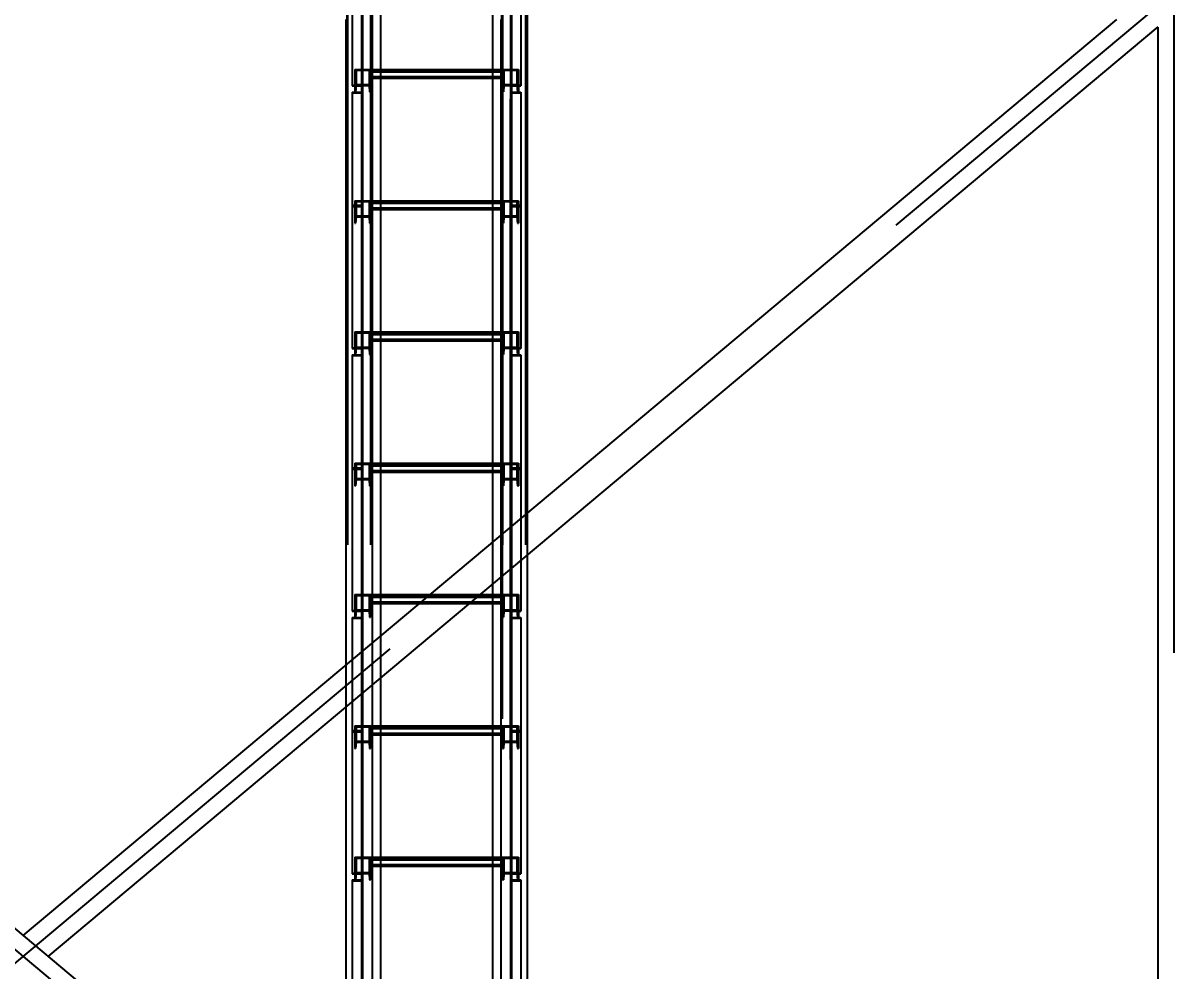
# Model space of a CAD drawing. Header units: millimetres. Extents: x 150209.93 to 150215.05, y 136675.65 to 136679.93.
# Drawn here: x 150213.7888 to 150213.9635, y 136676.9726 to 136677.1162 of the extents above; entities that cross this region are included whole.
import ezdxf

# ---------------------------------------------------------------- set-up
doc = ezdxf.new("R2010")
doc.units = ezdxf.units.MM
doc.header["$LTSCALE"] = 0.25
for name, pattern in [('CENTER', [50.8, 31.75, -6.35, 6.35, -6.35]), ('XKITLINE00', [0]), ('XKITLINE02', [4, 2, -2]), ('XKITLINE03', [6, 3, -1, 1, -1])]:
    doc.linetypes.add(name, pattern=pattern)
doc.styles.add('ROMANS', font='romans.shx')
doc.dimstyles.new('MD300', dxfattribs={"dimtxt": 2.5, "dimasz": 2.5, "dimexe": 1, "dimexo": 1, "dimgap": 0.5, "dimtad": 1, "dimdec": 1, "dimlfac": 50, "dimrnd": 0.5, "dimdsep": 46, "dimtxsty": 'ROMANS', "dimcen": 1, "dimclrd": 146, "dimclre": 146, "dimclrt": 30, "dimadec": 1, "dimazin": 2, "dimtfac": 1, "dimtdec": 1, "dimtmove": 0, "dimatfit": 1, "dimfxl": 1, "dimtolj": 1, "dimtzin": 0, "dimlwd": -1, "dimlwe": -1, "dimarcsym": 0})

# ---------------------------------------------------------------- blocks, each defined once
blk = doc.blocks.new('çatıı')
at = {"color": 116, "linetype": 'XKITLINE02', "true_color": 0x136734}
for p, q in [((24565, 7540.27), (24565, 5898.21)), ((24565.85, 7540.13), (24565.85, 5898.35)), ((24664.15, 7540.13), (24664.15, 5898.35)), ((24665, 7540.27), (24665, 5898.21)), ((24547.15, 7532.54), (24547.15, 5888.14)), ((24547.68, 7532), (24547.68, 5887.3)), ((24564.91, 7532), (24564.92, 5887.3)), ((24565.45, 7532.54), (24565.45, 5888.14)), ((24566.3, 7532.54), (24566.3, 5960.34)), ((24664.54, 7532.54), (24664.54, 5888.14)), ((24665.07, 7532), (24665.07, 5887.3)), ((24682.31, 7532), (24682.31, 5887.3)), ((24682.84, 7532.54), (24682.84, 5888.14)), ((24683.69, 7532.54), (24683.69, 5921.85)), ((24551, 7487.66), (24551, 7379.61)), ((24558.2, 7487.14), (24558.2, 7374.92)), ((24559, 7487.66), (24559, 7374.92)), ((24657.5, 7484.98), (24657.5, 5900.19)), ((24572.5, 7470.57), (24572.5, 5900.19)), ((24670.98, 7469.39), (24670.98, 7374.92)), ((24671.78, 7469.39), (24671.78, 7374.92)), ((24678.98, 7469.39), (24678.98, 7379.61)), ((24553, 7392.17), (24553, 7380.61)), ((24553, 7392.17), (24553, 7386.7)), ((24553, 7392.17), (24565, 7392.17)), ((24554.06, 7391.47), (24553.68, 7386.7)), ((24554.06, 7391.47), (24554.06, 7379.91)), ((24554.06, 7391.47), (24563.93, 7391.47)), ((24563.93, 7391.47), (24563.93, 7379.91)), ((24563.93, 7391.47), (24564.32, 7386.7)), ((24565, 7392.17), (24572.5, 7392.17)), ((24565, 7392.17), (24565, 7385.46)), ((24565, 7392.17), (24565, 7380.61)), ((24565, 7392.17), (24565, 7386.7)), ((24565, 7391.36), (24664.97, 7391.36)), ((24565, 7390.93), (24572.5, 7390.93)), ((24565, 7390.35), (24664.97, 7390.35)), ((24657.5, 7392.17), (24664.97, 7392.17)), ((24657.5, 7390.93), (24664.97, 7390.93)), ((24664.97, 7392.17), (24664.97, 7385.46)), ((24664.97, 7392.17), (24664.97, 7386.7)), ((24664.97, 7392.17), (24676.98, 7392.17)), ((24664.97, 7392.17), (24664.97, 7380.61)), ((24666.04, 7391.47), (24665.66, 7386.7)), ((24666.04, 7391.47), (24675.91, 7391.47)), ((24666.04, 7391.47), (24666.04, 7379.92)), ((24675.91, 7391.47), (24676.3, 7386.7)), ((24675.91, 7391.47), (24675.91, 7379.92)), ((24676.98, 7392.17), (24676.98, 7386.7)), ((24676.98, 7392.17), (24676.98, 7380.13)), ((24551, 7380.13), (24551, 7379.61)), ((24551, 7380.13), (24559, 7380.13)), ((24553, 7386.7), (24553, 7375.14)), ((24553, 7386.7), (24553.68, 7386.7)), ((24553, 7380.61), (24553, 7375.14)), ((24553, 7380.61), (24565, 7380.61)), ((24553.68, 7386.7), (24553.68, 7375.14)), ((24554.06, 7379.91), (24553.68, 7375.14)), ((24554.06, 7379.91), (24563.93, 7379.91)), ((24558.2, 7380.71), (24558.2, 7289.37)), ((24558.2, 7380.71), (24559, 7380.71)), ((24559, 7380.71), (24559, 7288.73)), ((24559, 7380.13), (24559, 7374.92)), ((24563.93, 7379.91), (24564.32, 7375.14)), ((24564.32, 7386.7), (24564.32, 7375.14)), ((24564.32, 7386.7), (24565, 7386.7)), ((24565, 7386.7), (24664.97, 7386.7)), ((24565, 7386.7), (24565, 7375.14)), ((24565, 7386.63), (24664.97, 7386.63)), ((24565, 7385.53), (24664.97, 7385.53)), ((24565, 7385.46), (24572.5, 7385.46)), ((24565, 7380.61), (24565, 7375.14)), ((24657.5, 7385.46), (24664.97, 7385.46)), ((24664.97, 7386.7), (24665.66, 7386.7)), ((24664.97, 7386.7), (24664.97, 7375.14)), ((24664.97, 7380.61), (24664.97, 7375.14)), ((24664.97, 7380.61), (24676.98, 7380.61)), ((24665.66, 7386.7), (24665.66, 7375.14)), ((24666.04, 7379.92), (24665.66, 7375.14)), ((24666.04, 7379.92), (24675.91, 7379.92)), ((24670.98, 7380.71), (24670.98, 7374.35)), ((24670.98, 7380.71), (24671.78, 7380.71)), ((24670.98, 7380.71), (24670.98, 7288.73)), ((24670.98, 7380.13), (24678.98, 7380.13)), ((24671.78, 7380.71), (24671.78, 7374.98)), ((24671.78, 7380.71), (24671.78, 7289.37)), ((24675.91, 7379.92), (24676.3, 7375.14)), ((24676.3, 7386.7), (24676.98, 7386.7)), ((24676.3, 7386.7), (24676.3, 7375.14)), ((24676.98, 7386.7), (24676.98, 7375.14)), ((24676.98, 7380.13), (24676.98, 7375.14)), ((24551, 7379.61), (24558.2, 7379.61)), ((24551, 7374.98), (24551, 7288.73)), ((24551, 7374.98), (24558.2, 7374.98)), ((24551, 7374.35), (24559, 7374.35)), ((24553, 7375.14), (24553.68, 7375.14)), ((24558.2, 7379.61), (24558.2, 7374.92)), ((24558.2, 7374.92), (24559, 7374.92)), ((24564.32, 7375.14), (24565, 7375.14)), ((24664.97, 7375.14), (24665.66, 7375.14)), ((24670.98, 7374.92), (24671.78, 7374.92)), ((24670.98, 7374.35), (24678.98, 7374.35)), ((24671.78, 7379.61), (24678.98, 7379.61)), ((24671.78, 7374.98), (24678.98, 7374.98)), ((24676.3, 7375.14), (24676.98, 7375.14)), ((24678.98, 7374.98), (24678.98, 7374.35)), ((24678.98, 7374.98), (24678.98, 7288.73)), ((24553, 7292.7), (24553, 7281.15)), ((24553, 7292.7), (24553, 7287.23)), ((24553, 7292.7), (24565, 7292.7)), ((24558.2, 7295.09), (24559, 7295.09)), ((24558.2, 7295.09), (24558.2, 7289.37)), ((24559, 7295.09), (24559, 7288.73)), ((24565, 7292.7), (24572.5, 7292.7)), ((24565, 7292.7), (24565, 7286)), ((24565, 7292.7), (24565, 7281.15)), ((24565, 7292.7), (24565, 7287.23)), ((24657.5, 7292.7), (24664.97, 7292.7)), ((24664.97, 7292.7), (24664.97, 7287.23)), ((24664.97, 7292.7), (24676.98, 7292.7)), ((24664.97, 7292.7), (24664.97, 7281.15)), ((24664.97, 7292.7), (24664.97, 7286)), ((24670.98, 7295.09), (24671.78, 7295.09)), ((24676.98, 7292.7), (24676.98, 7287.23)), ((24676.98, 7292.7), (24676.98, 7281.15)), ((24551, 7289.37), (24558.2, 7289.37)), ((24551, 7289.37), (24551, 7288.73)), ((24551, 7288.73), (24551, 7180.68)), ((24551, 7288.73), (24559, 7288.73)), ((24551, 7288.73), (24559, 7288.73)), ((24551, 7288.21), (24558.2, 7288.21)), ((24553, 7287.23), (24553, 7275.67)), ((24553, 7287.23), (24553.68, 7287.23)), ((24554.06, 7292.01), (24553.68, 7287.23)), ((24553.68, 7287.23), (24553.68, 7275.67)), ((24554.06, 7292.01), (24554.06, 7280.45)), ((24554.06, 7292.01), (24563.93, 7292.01)), ((24558.2, 7288.21), (24558.2, 7175.99)), ((24559, 7288.73), (24559, 7175.99)), ((24563.93, 7292.01), (24563.93, 7280.45)), ((24563.93, 7292.01), (24564.32, 7287.23)), ((24564.32, 7287.23), (24564.32, 7275.67)), ((24564.32, 7287.23), (24565, 7287.23)), ((24565, 7291.9), (24664.97, 7291.9)), ((24565, 7291.47), (24572.5, 7291.47)), ((24565, 7290.88), (24664.97, 7290.88)), ((24565, 7287.23), (24664.97, 7287.23)), ((24565, 7287.23), (24565, 7275.67)), ((24565, 7287.16), (24664.97, 7287.16)), ((24565, 7286.07), (24664.97, 7286.07)), ((24565, 7286), (24572.5, 7286)), ((24657.5, 7291.47), (24664.97, 7291.47)), ((24657.5, 7286), (24664.97, 7286)), ((24664.97, 7287.23), (24665.66, 7287.23)), ((24664.97, 7287.23), (24664.97, 7275.67)), ((24666.04, 7292.01), (24665.66, 7287.23)), ((24665.66, 7287.23), (24665.66, 7275.67)), ((24666.04, 7292.01), (24675.91, 7292.01)), ((24666.04, 7292.01), (24666.04, 7280.45)), ((24670.98, 7288.73), (24670.98, 7175.99)), ((24670.98, 7288.73), (24678.98, 7288.73)), ((24670.98, 7288.73), (24678.98, 7288.73)), ((24671.78, 7289.37), (24678.98, 7289.37)), ((24671.78, 7288.21), (24671.78, 7280.45)), ((24671.78, 7288.21), (24678.98, 7288.21)), ((24671.78, 7288.21), (24671.78, 7175.99)), ((24675.91, 7292.01), (24676.3, 7287.23)), ((24675.91, 7292.01), (24675.91, 7280.45)), ((24676.3, 7287.23), (24676.98, 7287.23)), ((24676.3, 7287.23), (24676.3, 7275.67)), ((24676.98, 7287.23), (24676.98, 7275.67)), ((24678.98, 7288.73), (24678.98, 7288.21)), ((24678.98, 7288.73), (24678.98, 7180.68)), ((24553, 7281.15), (24553, 7275.67)), ((24553, 7281.15), (24565, 7281.15)), ((24553, 7275.67), (24553.68, 7275.67)), ((24554.06, 7280.45), (24553.68, 7275.67)), ((24554.06, 7280.45), (24563.93, 7280.45)), ((24558.2, 7283.52), (24559, 7283.52)), ((24563.93, 7280.45), (24564.32, 7275.67)), ((24564.32, 7275.67), (24565, 7275.67)), ((24565, 7281.15), (24565, 7275.67)), ((24664.97, 7281.15), (24664.97, 7275.67)), ((24664.97, 7281.15), (24676.98, 7281.15)), ((24664.97, 7275.67), (24665.66, 7275.67)), ((24666.04, 7280.45), (24665.66, 7275.67)), ((24666.04, 7280.45), (24675.91, 7280.45)), ((24670.98, 7283.53), (24671.78, 7283.53)), ((24670.98, 7281.15), (24670.98, 7181.2)), ((24675.91, 7280.45), (24676.3, 7275.67)), ((24676.3, 7275.67), (24676.98, 7275.67)), ((24676.98, 7281.15), (24676.98, 7275.67)), ((24553, 7193.24), (24553, 7181.68)), ((24553, 7193.24), (24553, 7187.77)), ((24553, 7193.24), (24565, 7193.24)), ((24553, 7187.77), (24553, 7176.21)), ((24553, 7187.77), (24553.68, 7187.77)), ((24554.06, 7192.54), (24553.68, 7187.77)), ((24553.68, 7187.77), (24553.68, 7176.21)), ((24554.06, 7192.54), (24554.06, 7180.98)), ((24554.06, 7192.54), (24563.93, 7192.54)), ((24563.93, 7192.54), (24563.93, 7180.98)), ((24563.93, 7192.54), (24564.32, 7187.77)), ((24564.32, 7187.77), (24564.32, 7176.21)), ((24564.32, 7187.77), (24565, 7187.77)), ((24565, 7193.24), (24572.5, 7193.24)), ((24565, 7193.24), (24565, 7186.53)), ((24565, 7193.24), (24565, 7181.68)), ((24565, 7193.24), (24565, 7187.77)), ((24565, 7192.43), (24664.97, 7192.43)), ((24565, 7192), (24572.5, 7192)), ((24565, 7191.41), (24664.97, 7191.41)), ((24565, 7187.77), (24664.97, 7187.77)), ((24565, 7187.77), (24565, 7176.21)), ((24565, 7187.7), (24664.97, 7187.7)), ((24657.5, 7193.24), (24664.97, 7193.24)), ((24657.5, 7192), (24664.97, 7192)), ((24664.97, 7193.24), (24664.97, 7186.53)), ((24664.97, 7193.24), (24664.97, 7187.77)), ((24664.97, 7193.24), (24676.98, 7193.24)), ((24664.97, 7193.24), (24664.97, 7181.68)), ((24664.97, 7187.77), (24665.66, 7187.77)), ((24664.97, 7187.77), (24664.97, 7176.21)), ((24666.04, 7192.54), (24665.66, 7187.77)), ((24665.66, 7187.77), (24665.66, 7176.21)), ((24666.04, 7192.54), (24675.91, 7192.54)), ((24666.04, 7192.54), (24666.04, 7180.98)), ((24675.91, 7192.54), (24676.3, 7187.77)), ((24675.91, 7192.54), (24675.91, 7180.98)), ((24676.3, 7187.77), (24676.98, 7187.77)), ((24676.3, 7187.77), (24676.3, 7176.21)), ((24676.98, 7193.24), (24676.98, 7187.77)), ((24676.98, 7193.24), (24676.98, 7181.2)), ((24676.98, 7187.77), (24676.98, 7176.21)), ((24551, 7181.2), (24551, 7180.68)), ((24551, 7181.2), (24559, 7181.2)), ((24551, 7180.68), (24558.2, 7180.68)), ((24553, 7181.68), (24553, 7176.21)), ((24553, 7181.68), (24565, 7181.68)), ((24554.06, 7180.98), (24553.68, 7176.21)), ((24554.06, 7180.98), (24563.93, 7180.98)), ((24558.2, 7181.77), (24558.2, 7090.43)), ((24558.2, 7181.77), (24559, 7181.77)), ((24558.2, 7180.68), (24558.2, 7175.99)), ((24559, 7181.77), (24559, 7089.8)), ((24559, 7181.2), (24559, 7175.99)), ((24563.93, 7180.98), (24564.32, 7176.21)), ((24565, 7186.6), (24664.97, 7186.6)), ((24565, 7186.53), (24572.5, 7186.53)), ((24565, 7181.68), (24565, 7176.21)), ((24657.5, 7186.53), (24664.97, 7186.53)), ((24664.97, 7181.68), (24664.97, 7176.21)), ((24664.97, 7181.68), (24676.98, 7181.68)), ((24666.04, 7180.98), (24665.66, 7176.21)), ((24666.04, 7180.98), (24675.91, 7180.98)), ((24670.98, 7181.77), (24670.98, 7175.41)), ((24670.98, 7181.77), (24671.78, 7181.77)), ((24670.98, 7181.77), (24670.98, 7089.8)), ((24670.98, 7181.2), (24678.98, 7181.2)), ((24671.78, 7181.77), (24671.78, 7176.05)), ((24671.78, 7181.77), (24671.78, 7090.43)), ((24671.78, 7180.68), (24678.98, 7180.68)), ((24675.91, 7180.98), (24676.3, 7176.21)), ((24676.98, 7181.2), (24676.98, 7176.21)), ((24551, 7176.05), (24551, 7089.8)), ((24551, 7176.05), (24558.2, 7176.05)), ((24551, 7175.41), (24559, 7175.41)), ((24553, 7176.21), (24553.68, 7176.21)), ((24558.2, 7175.99), (24559, 7175.99)), ((24564.32, 7176.21), (24565, 7176.21)), ((24664.97, 7176.21), (24665.66, 7176.21)), ((24670.98, 7175.99), (24671.78, 7175.99)), ((24670.98, 7175.41), (24678.98, 7175.41)), ((24671.78, 7176.05), (24678.98, 7176.05)), ((24676.3, 7176.21), (24676.98, 7176.21)), ((24678.98, 7176.05), (24678.98, 7175.41)), ((24678.98, 7176.05), (24678.98, 7089.8)), ((24553, 7093.77), (24553, 7082.21)), ((24553, 7093.77), (24553, 7088.3)), ((24553, 7093.77), (24565, 7093.77)), ((24554.06, 7093.08), (24553.68, 7088.3)), ((24554.06, 7093.08), (24554.06, 7081.52)), ((24554.06, 7093.08), (24563.93, 7093.08)), ((24558.2, 7096.16), (24559, 7096.16)), ((24558.2, 7096.16), (24558.2, 7090.43)), ((24559, 7096.16), (24559, 7089.8)), ((24563.93, 7093.08), (24563.93, 7081.52)), ((24563.93, 7093.08), (24564.32, 7088.3)), ((24565, 7093.77), (24572.5, 7093.77)), ((24565, 7093.77), (24565, 7087.06)), ((24565, 7093.77), (24565, 7082.21)), ((24565, 7093.77), (24565, 7088.3)), ((24565, 7092.97), (24664.97, 7092.97)), ((24565, 7092.53), (24572.5, 7092.53)), ((24565, 7091.95), (24664.97, 7091.95)), ((24657.5, 7093.77), (24664.97, 7093.77)), ((24657.5, 7092.53), (24664.97, 7092.53)), ((24664.97, 7093.77), (24664.97, 7088.3)), ((24664.97, 7093.77), (24676.98, 7093.77)), ((24664.97, 7093.77), (24664.97, 7082.21)), ((24664.97, 7093.77), (24664.97, 7087.06)), ((24666.04, 7093.08), (24665.66, 7088.3)), ((24666.04, 7093.08), (24675.91, 7093.08)), ((24666.04, 7093.08), (24666.04, 7081.52)), ((24670.98, 7096.16), (24671.78, 7096.16)), ((24675.91, 7093.08), (24676.3, 7088.3)), ((24675.91, 7093.08), (24675.91, 7081.52)), ((24676.98, 7093.77), (24676.98, 7088.3)), ((24676.98, 7093.77), (24676.98, 7082.21)), ((24551, 7090.43), (24558.2, 7090.43)), ((24551, 7090.43), (24551, 7089.8)), ((24551, 7089.8), (24559, 7089.8)), ((24551, 7089.8), (24551, 6981.74)), ((24551, 7089.8), (24559, 7089.8)), ((24551, 7089.28), (24558.2, 7089.28)), ((24553, 7088.3), (24553, 7076.74)), ((24553, 7088.3), (24553.68, 7088.3)), ((24553.68, 7088.3), (24553.68, 7076.74)), ((24558.2, 7089.28), (24558.2, 6977.06)), ((24558.2, 7084.59), (24559, 7084.59)), ((24559, 7089.8), (24559, 6977.06)), ((24564.32, 7088.3), (24564.32, 7076.74)), ((24564.32, 7088.3), (24565, 7088.3)), ((24565, 7088.3), (24664.97, 7088.3)), ((24565, 7088.3), (24565, 7076.74)), ((24565, 7088.23), (24664.97, 7088.23)), ((24565, 7087.13), (24664.97, 7087.13)), ((24565, 7087.06), (24572.5, 7087.06)), ((24657.5, 7087.06), (24664.97, 7087.06)), ((24664.97, 7088.3), (24665.66, 7088.3)), ((24664.97, 7088.3), (24664.97, 7076.74)), ((24665.66, 7088.3), (24665.66, 7076.74)), ((24670.98, 7089.8), (24678.98, 7089.8)), ((24670.98, 7089.8), (24670.98, 7084.59)), ((24670.98, 7089.8), (24678.98, 7089.8)), ((24670.98, 7089.8), (24670.98, 6977.06)), ((24670.98, 7084.59), (24671.78, 7084.59)), ((24671.78, 7090.43), (24678.98, 7090.43)), ((24671.78, 7089.28), (24671.78, 7084.59)), ((24671.78, 7089.28), (24678.98, 7089.28)), ((24671.78, 7089.28), (24671.78, 6977.06)), ((24676.3, 7088.3), (24676.98, 7088.3)), ((24676.3, 7088.3), (24676.3, 7076.74)), ((24676.98, 7088.3), (24676.98, 7076.74)), ((24678.98, 7089.8), (24678.98, 7089.28)), ((24678.98, 7089.8), (24678.98, 6981.74)), ((24553, 7082.21), (24553, 7076.74)), ((24553, 7082.21), (24565, 7082.21)), ((24553, 7076.74), (24553.68, 7076.74)), ((24554.06, 7081.52), (24553.68, 7076.74)), ((24554.06, 7081.52), (24563.93, 7081.52)), ((24563.93, 7081.52), (24564.32, 7076.74)), ((24564.32, 7076.74), (24565, 7076.74)), ((24565, 7082.21), (24565, 7076.74)), ((24664.97, 7082.21), (24664.97, 7076.74)), ((24664.97, 7082.21), (24676.98, 7082.21)), ((24664.97, 7076.74), (24665.66, 7076.74)), ((24666.04, 7081.52), (24665.66, 7076.74)), ((24666.04, 7081.52), (24675.91, 7081.52)), ((24675.91, 7081.52), (24676.3, 7076.74)), ((24676.3, 7076.74), (24676.98, 7076.74)), ((24676.98, 7082.21), (24676.98, 7076.74)), ((24683.69, 7055.93), (24683.69, 7024.16)), ((24657.5, 7034), (24657.5, 7002.22)), ((24663.69, 7039.19), (24663.69, 7007.41)), ((24553, 6994.31), (24553, 6982.75)), ((24553, 6994.31), (24553, 6988.84)), ((24553, 6994.31), (24565, 6994.31)), ((24553, 6988.84), (24553, 6977.28)), ((24553, 6988.84), (24553.68, 6988.84)), ((24554.06, 6993.61), (24553.68, 6988.84)), ((24553.68, 6988.84), (24553.68, 6977.28)), ((24554.06, 6993.61), (24554.06, 6982.05)), ((24554.06, 6993.61), (24563.93, 6993.61)), ((24563.93, 6993.61), (24563.93, 6982.05)), ((24563.93, 6993.61), (24564.32, 6988.84)), ((24564.32, 6988.84), (24564.32, 6977.28)), ((24564.32, 6988.84), (24565, 6988.84)), ((24565, 6994.31), (24565, 6982.75)), ((24565, 6994.31), (24565, 6988.84)), ((24565, 6994.31), (24572.5, 6994.31)), ((24565, 6994.31), (24565, 6987.6)), ((24565, 6993.5), (24664.97, 6993.5)), ((24565, 6993.07), (24572.5, 6993.07)), ((24565, 6992.48), (24664.97, 6992.48)), ((24565, 6988.84), (24565, 6977.28)), ((24565, 6988.84), (24664.97, 6988.84)), ((24565, 6988.77), (24664.97, 6988.77)), ((24565, 6987.67), (24664.97, 6987.67)), ((24565, 6987.6), (24572.5, 6987.6)), ((24602.08, 6987.6), (24640.03, 6987.6)), ((24608.61, 6993.07), (24646.56, 6993.07)), ((24610.09, 6994.31), (24648.04, 6994.31)), ((24657.5, 6994.31), (24664.97, 6994.31)), ((24657.5, 6993.07), (24664.97, 6993.07)), ((24657.5, 6987.6), (24664.97, 6987.6)), ((24664.97, 6994.31), (24664.97, 6987.6)), ((24664.97, 6994.31), (24664.97, 6988.84)), ((24664.97, 6994.31), (24676.98, 6994.31)), ((24664.97, 6994.31), (24664.97, 6982.75)), ((24664.97, 6988.84), (24665.66, 6988.84)), ((24664.97, 6988.84), (24664.97, 6977.28)), ((24666.04, 6993.61), (24665.66, 6988.84)), ((24665.66, 6988.84), (24665.66, 6977.28)), ((24666.04, 6993.61), (24675.91, 6993.61)), ((24666.04, 6993.61), (24666.04, 6982.05)), ((24675.91, 6993.61), (24676.3, 6988.84)), ((24675.91, 6993.61), (24675.91, 6982.05)), ((24676.3, 6988.84), (24676.98, 6988.84)), ((24676.3, 6988.84), (24676.3, 6977.28)), ((24676.98, 6994.31), (24676.98, 6988.84)), ((24676.98, 6994.31), (24676.98, 6982.26)), ((24676.98, 6988.84), (24676.98, 6977.28)), ((24551, 6982.26), (24551, 6981.74)), ((24551, 6982.26), (24559, 6982.26)), ((24551, 6981.74), (24558.2, 6981.74)), ((24553, 6982.75), (24553, 6977.28)), ((24553, 6982.75), (24565, 6982.75)), ((24554.06, 6982.05), (24553.68, 6977.28)), ((24554.06, 6982.05), (24563.93, 6982.05)), ((24558.2, 6982.84), (24558.2, 6891.5)), ((24558.2, 6982.84), (24559, 6982.84)), ((24558.2, 6981.74), (24558.2, 6977.06)), ((24559, 6982.84), (24559, 6890.87)), ((24559, 6982.26), (24559, 6977.06)), ((24563.93, 6982.05), (24564.32, 6977.28)), ((24565, 6982.75), (24565, 6977.28)), ((24664.97, 6982.75), (24664.97, 6977.28)), ((24664.97, 6982.75), (24676.98, 6982.75)), ((24666.04, 6982.05), (24665.66, 6977.28)), ((24666.04, 6982.05), (24675.91, 6982.05)), ((24670.98, 6982.84), (24670.98, 6976.48)), ((24670.98, 6982.84), (24671.78, 6982.84)), ((24670.98, 6982.84), (24670.98, 6890.87)), ((24670.98, 6982.26), (24678.98, 6982.26)), ((24671.78, 6982.84), (24671.78, 6977.12)), ((24671.78, 6982.84), (24671.78, 6891.5)), ((24671.78, 6981.74), (24678.98, 6981.74)), ((24675.91, 6982.05), (24676.3, 6977.28)), ((24676.98, 6982.26), (24676.98, 6977.28)), ((24551, 6977.12), (24551, 6890.87)), ((24551, 6977.12), (24558.2, 6977.12)), ((24551, 6976.48), (24559, 6976.48)), ((24553, 6977.28), (24553.68, 6977.28)), ((24558.2, 6977.06), (24559, 6977.06)), ((24564.32, 6977.28), (24565, 6977.28)), ((24664.97, 6977.28), (24665.66, 6977.28)), ((24670.98, 6977.06), (24671.78, 6977.06)), ((24670.98, 6976.48), (24678.98, 6976.48)), ((24671.78, 6977.12), (24678.98, 6977.12)), ((24676.3, 6977.28), (24676.98, 6977.28)), ((24678.98, 6977.12), (24678.98, 6976.48)), ((24678.98, 6977.12), (24678.98, 6890.87)), ((24572.5, 6962.83), (24572.5, 6931.05)), ((24566.3, 6957.64), (24566.3, 6925.86)), ((24546.3, 6940.89), (24546.3, 6909.11)), ((24551, 6891.5), (24558.2, 6891.5)), ((24551, 6891.5), (24551, 6890.87)), ((24551, 6890.87), (24559, 6890.87)), ((24551, 6890.87), (24551, 6782.81)), ((24551, 6890.87), (24559, 6890.87)), ((24553, 6894.84), (24553, 6883.28)), ((24553, 6894.84), (24553, 6889.37)), ((24553, 6894.84), (24565, 6894.84)), ((24554.06, 6894.14), (24553.68, 6889.37)), ((24554.06, 6894.14), (24554.06, 6882.58)), ((24554.06, 6894.14), (24563.93, 6894.14)), ((24558.2, 6897.23), (24559, 6897.23)), ((24558.2, 6897.23), (24558.2, 6891.5)), ((24559, 6897.23), (24559, 6890.87)), ((24559, 6890.87), (24559, 6778.13)), ((24563.93, 6894.14), (24563.93, 6882.58)), ((24563.93, 6894.14), (24564.32, 6889.37)), ((24565, 6894.84), (24572.5, 6894.84)), ((24565, 6894.84), (24565, 6888.13)), ((24565, 6894.84), (24565, 6883.28)), ((24565, 6894.84), (24565, 6889.37)), ((24565, 6894.03), (24664.97, 6894.03)), ((24565, 6893.6), (24572.5, 6893.6)), ((24565, 6893.02), (24664.97, 6893.02)), ((24657.5, 6894.84), (24664.97, 6894.84)), ((24657.5, 6893.6), (24664.97, 6893.6)), ((24664.97, 6894.84), (24664.97, 6889.37)), ((24664.97, 6894.84), (24676.98, 6894.84)), ((24664.97, 6894.84), (24664.97, 6883.28)), ((24664.97, 6894.84), (24664.97, 6888.13)), ((24666.04, 6894.14), (24665.66, 6889.37)), ((24666.04, 6894.14), (24675.91, 6894.14)), ((24666.04, 6894.14), (24666.04, 6882.58)), ((24670.98, 6897.23), (24671.78, 6897.23)), ((24670.98, 6890.87), (24678.98, 6890.87)), ((24670.98, 6890.87), (24670.98, 6778.13)), ((24670.98, 6890.87), (24678.98, 6890.87)), ((24671.78, 6891.5), (24678.98, 6891.5)), ((24675.91, 6894.14), (24676.3, 6889.37)), ((24675.91, 6894.14), (24675.91, 6882.58)), ((24676.98, 6894.84), (24676.98, 6889.37)), ((24676.98, 6894.84), (24676.98, 6883.28)), ((24678.98, 6890.87), (24678.98, 6890.35)), ((24678.98, 6890.87), (24678.98, 6782.81)), ((24551, 6890.35), (24558.2, 6890.35)), ((24553, 6889.37), (24553, 6877.81)), ((24553, 6889.37), (24553.68, 6889.37)), ((24553, 6883.28), (24553, 6877.81)), ((24553, 6883.28), (24565, 6883.28)), ((24553.68, 6889.37), (24553.68, 6877.81)), ((24554.06, 6882.58), (24553.68, 6877.81)), ((24554.06, 6882.58), (24563.93, 6882.58)), ((24558.2, 6890.35), (24558.2, 6778.13)), ((24558.2, 6885.66), (24559, 6885.66)), ((24563.93, 6882.58), (24564.32, 6877.81)), ((24564.32, 6889.37), (24564.32, 6877.81)), ((24564.32, 6889.37), (24565, 6889.37)), ((24565, 6889.37), (24664.97, 6889.37)), ((24565, 6889.37), (24565, 6877.81)), ((24565, 6889.3), (24664.97, 6889.3)), ((24565, 6888.2), (24664.97, 6888.2)), ((24565, 6888.13), (24572.5, 6888.13)), ((24565, 6883.28), (24565, 6877.81)), ((24657.5, 6888.13), (24664.97, 6888.13)), ((24664.97, 6889.37), (24665.66, 6889.37)), ((24664.97, 6889.37), (24664.97, 6877.81)), ((24664.97, 6883.28), (24664.97, 6877.81)), ((24664.97, 6883.28), (24676.98, 6883.28)), ((24665.66, 6889.37), (24665.66, 6877.81)), ((24666.04, 6882.58), (24665.66, 6877.81)), ((24666.04, 6882.58), (24675.91, 6882.58)), ((24670.98, 6885.66), (24671.78, 6885.66)), ((24670.98, 6883.28), (24670.98, 6783.33)), ((24671.78, 6890.35), (24671.78, 6882.58)), ((24671.78, 6890.35), (24678.98, 6890.35)), ((24671.78, 6890.35), (24671.78, 6778.13)), ((24675.91, 6882.58), (24676.3, 6877.81)), ((24676.3, 6889.37), (24676.98, 6889.37)), ((24676.3, 6889.37), (24676.3, 6877.81)), ((24676.98, 6889.37), (24676.98, 6877.81)), ((24676.98, 6883.28), (24676.98, 6877.81)), ((24553, 6877.81), (24553.68, 6877.81)), ((24564.32, 6877.81), (24565, 6877.81)), ((24664.97, 6877.81), (24665.66, 6877.81)), ((24676.3, 6877.81), (24676.98, 6877.81)), ((24553, 6795.37), (24553, 6783.81)), ((24553, 6795.37), (24553, 6789.9)), ((24553, 6795.37), (24565, 6795.37)), ((24554.06, 6794.68), (24553.68, 6789.9)), ((24554.06, 6794.68), (24554.06, 6783.12)), ((24554.06, 6794.68), (24563.93, 6794.68)), ((24563.93, 6794.68), (24563.93, 6783.12)), ((24563.93, 6794.68), (24564.32, 6789.9)), ((24565, 6795.37), (24572.5, 6795.37)), ((24565, 6795.37), (24565, 6788.66)), ((24565, 6795.37), (24565, 6783.81)), ((24565, 6795.37), (24565, 6789.9)), ((24657.5, 6795.37), (24664.97, 6795.37)), ((24664.97, 6795.37), (24664.97, 6788.66)), ((24664.97, 6795.37), (24664.97, 6789.9)), ((24664.97, 6795.37), (24676.98, 6795.37)), ((24664.97, 6795.37), (24664.97, 6783.81)), ((24666.04, 6794.68), (24665.66, 6789.9)), ((24666.04, 6794.68), (24675.91, 6794.68)), ((24666.04, 6794.68), (24666.04, 6783.12)), ((24675.91, 6794.68), (24676.3, 6789.9)), ((24675.91, 6794.68), (24675.91, 6783.12)), ((24676.98, 6795.37), (24676.98, 6789.9)), ((24676.98, 6795.37), (24676.98, 6783.33)), ((24553, 6789.9), (24553, 6778.34)), ((24553, 6789.9), (24553.68, 6789.9)), ((24553.68, 6789.9), (24553.68, 6778.34)), ((24564.32, 6789.9), (24564.32, 6778.34)), ((24564.32, 6789.9), (24565, 6789.9)), ((24565, 6794.57), (24664.97, 6794.57)), ((24565, 6794.14), (24572.5, 6794.14)), ((24565, 6793.55), (24664.97, 6793.55)), ((24565, 6789.9), (24664.97, 6789.9)), ((24565, 6789.9), (24565, 6778.34)), ((24565, 6789.83), (24664.97, 6789.83)), ((24565, 6788.73), (24664.97, 6788.73)), ((24565, 6788.66), (24572.5, 6788.66)), ((24657.5, 6794.14), (24664.97, 6794.14)), ((24657.5, 6788.66), (24664.97, 6788.66)), ((24664.97, 6789.9), (24665.66, 6789.9)), ((24664.97, 6789.9), (24664.97, 6778.34)), ((24665.66, 6789.9), (24665.66, 6778.34)), ((24676.3, 6789.9), (24676.98, 6789.9)), ((24676.3, 6789.9), (24676.3, 6778.34)), ((24676.98, 6789.9), (24676.98, 6778.34)), ((24551, 6783.33), (24551, 6782.81)), ((24551, 6783.33), (24559, 6783.33)), ((24551, 6782.81), (24558.2, 6782.81)), ((24551, 6778.19), (24551, 6691.93)), ((24551, 6778.19), (24558.2, 6778.19)), ((24551, 6777.55), (24559, 6777.55)), ((24553, 6783.81), (24553, 6778.34)), ((24553, 6783.81), (24565, 6783.81)), ((24553, 6778.34), (24553.68, 6778.34)), ((24554.06, 6783.12), (24553.68, 6778.34)), ((24554.06, 6783.12), (24563.93, 6783.12)), ((24558.2, 6783.91), (24558.2, 6692.57)), ((24558.2, 6783.91), (24559, 6783.91)), ((24558.2, 6782.81), (24558.2, 6778.13)), ((24558.2, 6778.13), (24559, 6778.13)), ((24559, 6783.91), (24559, 6691.93)), ((24559, 6783.33), (24559, 6778.13)), ((24563.93, 6783.12), (24564.32, 6778.34)), ((24564.32, 6778.34), (24565, 6778.34)), ((24565, 6783.81), (24565, 6778.34)), ((24664.97, 6783.81), (24664.97, 6778.34)), ((24664.97, 6783.81), (24676.98, 6783.81)), ((24664.97, 6778.34), (24665.66, 6778.34)), ((24666.04, 6783.12), (24665.66, 6778.34)), ((24666.04, 6783.12), (24675.91, 6783.12)), ((24670.98, 6783.91), (24670.98, 6777.55)), ((24670.98, 6783.91), (24671.78, 6783.91)), ((24670.98, 6783.91), (24670.98, 6691.93)), ((24670.98, 6783.33), (24678.98, 6783.33)), ((24670.98, 6778.13), (24671.78, 6778.13)), ((24670.98, 6777.55), (24678.98, 6777.55)), ((24671.78, 6783.91), (24671.78, 6778.19)), ((24671.78, 6783.91), (24671.78, 6692.57)), ((24671.78, 6782.81), (24678.98, 6782.81)), ((24671.78, 6778.19), (24678.98, 6778.19)), ((24675.91, 6783.12), (24676.3, 6778.34)), ((24676.3, 6778.34), (24676.98, 6778.34)), ((24676.98, 6783.33), (24676.98, 6778.34)), ((24678.98, 6778.19), (24678.98, 6777.55)), ((24678.98, 6778.19), (24678.98, 6691.93))]:
    blk.add_line(p, q, dxfattribs=at)
at = {"color": 1, "linetype": 'XKITLINE03'}
for p, q in [((24565, 7540.27), (24565, 5900.27)), ((24665, 5900.27), (24665, 7540.27)), ((24559, 5869.63), (24559, 7535.89)), ((24670.99, 5869.63), (24670.99, 7535.89)), ((24559, 7380.13), (24559, 7487.66)), ((24670.98, 7487.66), (24670.98, 7380.13)), ((24565, 7380.61), (24565, 7392.17)), ((24664.97, 7390.93), (24565, 7390.93)), ((24664.97, 7392.17), (24664.97, 7380.61)), ((24559, 7288.73), (24559, 7374.35)), ((24670.98, 7374.35), (24670.98, 7288.73)), ((24565, 7281.15), (24565, 7292.7)), ((24664.97, 7292.7), (24664.97, 7281.15)), ((24559, 7181.2), (24559, 7288.73)), ((24664.97, 7291.47), (24565, 7291.47)), ((24670.98, 7288.73), (24670.98, 7181.2)), ((24565, 7181.68), (24565, 7193.24)), ((24664.97, 7192), (24565, 7192)), ((24664.97, 7193.24), (24664.97, 7181.68)), ((24559, 7089.8), (24559, 7175.41)), ((24670.98, 7175.41), (24670.98, 7089.8)), ((24565, 7082.21), (24565, 7093.77)), ((24664.97, 7092.53), (24565, 7092.53)), ((24664.97, 7093.77), (24664.97, 7082.21)), ((24559, 6982.26), (24559, 7089.8)), ((24670.98, 7089.8), (24670.98, 6982.26)), ((24565, 6982.75), (24565, 6994.31)), ((24664.97, 6993.07), (24565, 6993.07)), ((24664.97, 6994.31), (24664.97, 6982.75)), ((24559, 6890.87), (24559, 6976.48)), ((24670.98, 6976.48), (24670.98, 6890.87)), ((24559, 6783.33), (24559, 6890.87)), ((24565, 6883.28), (24565, 6894.84)), ((24664.97, 6893.6), (24565, 6893.6)), ((24664.97, 6894.84), (24664.97, 6883.28)), ((24670.98, 6890.87), (24670.98, 6783.33)), ((24565, 6783.81), (24565, 6795.37)), ((24664.97, 6795.37), (24664.97, 6783.81)), ((24664.97, 6794.14), (24565, 6794.14)), ((24559, 6691.93), (24559, 6777.55)), ((24670.98, 6777.55), (24670.98, 6691.93))]:
    blk.add_line(p, q, dxfattribs=at)
at = {"color": 8, "linetype": 'CENTER'}
for p, q in [((23430, 5990.27), (25173.61, 7450.27)), ((23430, 7450.27), (25173.61, 5990.27)), ((25173.61, 7450.27), (25173.61, 5990.27))]:
    blk.add_line(p, q, dxfattribs=at)
at = {"color": 8, "linetype": 'XKITLINE00'}
for p, q in [((24301.8, 6736.16), (25130.39, 7429.97)), ((24320.78, 6720.27), (25161.77, 7424.47)), ((25161.43, 7424.19), (25161.43, 6016.36)), ((23506.2, 7402.36), (25161.76, 6016.08))]:
    blk.add_line(p, q, dxfattribs=at)
at = {"color": 7, "linetype": 'XKITLINE00'}
for p, q in [((24546.3, 7429.97), (24546.3, 6940.89)), ((24566.3, 7429.97), (24566.3, 6957.64)), ((24572.5, 7429.97), (24572.5, 6962.83)), ((24657.5, 7429.97), (24657.5, 7034)), ((24663.69, 7429.97), (24663.69, 7039.19)), ((24683.69, 7429.97), (24683.69, 7055.93)), ((24572.5, 7392.17), (24657.5, 7392.17)), ((24572.5, 7390.93), (24657.5, 7390.93)), ((24572.5, 7385.46), (24657.5, 7385.46)), ((24572.5, 7292.7), (24657.5, 7292.7)), ((24572.5, 7291.47), (24657.5, 7291.47)), ((24572.5, 7286), (24657.5, 7286)), ((24572.5, 7193.24), (24657.5, 7193.24)), ((24572.5, 7192), (24657.5, 7192)), ((24572.5, 7186.53), (24657.5, 7186.53)), ((24572.5, 7093.77), (24657.5, 7093.77)), ((24572.5, 7092.53), (24657.5, 7092.53)), ((24572.5, 7087.06), (24657.5, 7087.06)), ((24683.69, 7024.16), (24683.69, 6416.39)), ((24663.69, 7007.41), (24663.69, 6433.14)), ((24657.5, 7002.22), (24657.5, 6438.33)), ((24572.5, 6994.31), (24610.09, 6994.31)), ((24572.5, 6993.07), (24608.61, 6993.07)), ((24572.5, 6987.6), (24602.08, 6987.6)), ((24640.03, 6987.6), (24657.5, 6987.6)), ((24646.56, 6993.07), (24657.5, 6993.07)), ((24648.04, 6994.31), (24657.5, 6994.31)), ((24566.3, 6925.86), (24566.3, 6514.69)), ((24572.5, 6931.05), (24572.5, 6509.5)), ((24546.3, 6909.11), (24546.3, 6531.44)), ((24572.5, 6894.84), (24657.5, 6894.84)), ((24572.5, 6893.6), (24657.5, 6893.6)), ((24572.5, 6888.13), (24657.5, 6888.13)), ((24572.5, 6795.37), (24657.5, 6795.37)), ((24572.5, 6794.14), (24657.5, 6794.14)), ((24572.5, 6788.66), (24657.5, 6788.66))]:
    blk.add_line(p, q, dxfattribs=at)
at = {"color": 1, "linetype": 'XKITLINE00'}
for centre in [(24565, 7392.17), (24565, 7390.93), (24664.97, 7390.93), (24664.97, 7392.17), (24559, 7380.13), (24565, 7380.61), (24664.97, 7380.61), (24670.98, 7380.13), (24559, 7374.35), (24670.98, 7374.35), (24565, 7292.7), (24664.97, 7292.7), (24559, 7288.73), (24559, 7288.73), (24565, 7291.47), (24664.97, 7291.47), (24670.98, 7288.73), (24670.98, 7288.73), (24565, 7281.15), (24664.97, 7281.15), (24565, 7193.24), (24565, 7192), (24664.97, 7192), (24664.97, 7193.24), (24559, 7181.2), (24565, 7181.68), (24664.97, 7181.68), (24670.98, 7181.2), (24559, 7175.41), (24670.98, 7175.41), (24565, 7093.77), (24565, 7092.53), (24664.97, 7093.77), (24664.97, 7092.53), (24559, 7089.8), (24559, 7089.8), (24670.98, 7089.8), (24670.98, 7089.8), (24565, 7082.21), (24664.97, 7082.21), (24565, 6994.31), (24565, 6993.07), (24664.97, 6993.07), (24664.97, 6994.31), (24559, 6982.26), (24565, 6982.75), (24664.97, 6982.75), (24670.98, 6982.26), (24559, 6976.48), (24670.98, 6976.48), (24559, 6890.87), (24559, 6890.87), (24565, 6894.84), (24565, 6893.6), (24664.97, 6894.84), (24664.97, 6893.6), (24670.98, 6890.87), (24670.98, 6890.87), (24565, 6883.28), (24664.97, 6883.28), (24565, 6795.37), (24664.97, 6795.37), (24565, 6794.14), (24664.97, 6794.14), (24559, 6783.33), (24559, 6777.55), (24565, 6783.81), (24664.97, 6783.81), (24670.98, 6783.33), (24670.98, 6777.55)]:
    blk.add_circle(centre, 0.05, dxfattribs=at)
blk = doc.blocks.new('*D9')
at = {"color": 146, "transparency": 16777216}
for p, q in [((150214.91743, 136677.34684), (150215.05387, 136677.34684)), ((150214.05387, 136677.31684), (150214.05387, 136676.69678)), ((150214.91743, 136676.66678), (150215.05387, 136676.66678))]:
    blk.add_line(p, q, dxfattribs=at)
for points in [[(150214.04887, 136677.31684), (150214.05887, 136677.31684), (150214.05387, 136677.34684)], [(150214.04887, 136676.69678), (150214.05887, 136676.69678), (150214.05387, 136676.66678)]]:
    blk.add_solid(points, dxfattribs=at)
at = {"layer": 'DEFPOINTS', "color": 0, "transparency": 16777216}
for p in [(150213.91743, 136677.34684), (150213.91743, 136676.66678), (150214.05387, 136676.66678)]:
    blk.add_point(p, dxfattribs=at)
at = {"color": 30, "transparency": 16777216, "insert": (150214.02887, 136677.00681), "char_height": 0.03, "attachment_point": 5, "rotation": 90, "style": 'ROMANS'}
blk.add_mtext('\\A1;34', dxfattribs=at)

msp = doc.modelspace()

# ---------------------------------------------------------------- block references
at = {"xscale": 0.0002000170049888334, "yscale": 0.0002000170049888334, "zscale": 0.0002000170049888334}
msp.add_blockref('çatıı', (150208.92807, 136675.63059), dxfattribs=at)

# ---------------------------------------------------------------- dimensions: what is measured, and where the dimension line sits
dim = msp.add_aligned_dim(p1=(150213.91743, 136677.34684), p2=(150213.91743, 136676.66678), distance=0.13644, dimstyle='MD300', override={"dimtxt": 0.03, "dimasz": 0.03, "dimgap": 0.01})
dim.commit()
dim.dimension.update_dxf_attribs({"geometry": '*D9', "text_midpoint": (150214.02887, 136677.00681)})

doc.saveas('drawing.dxf')
